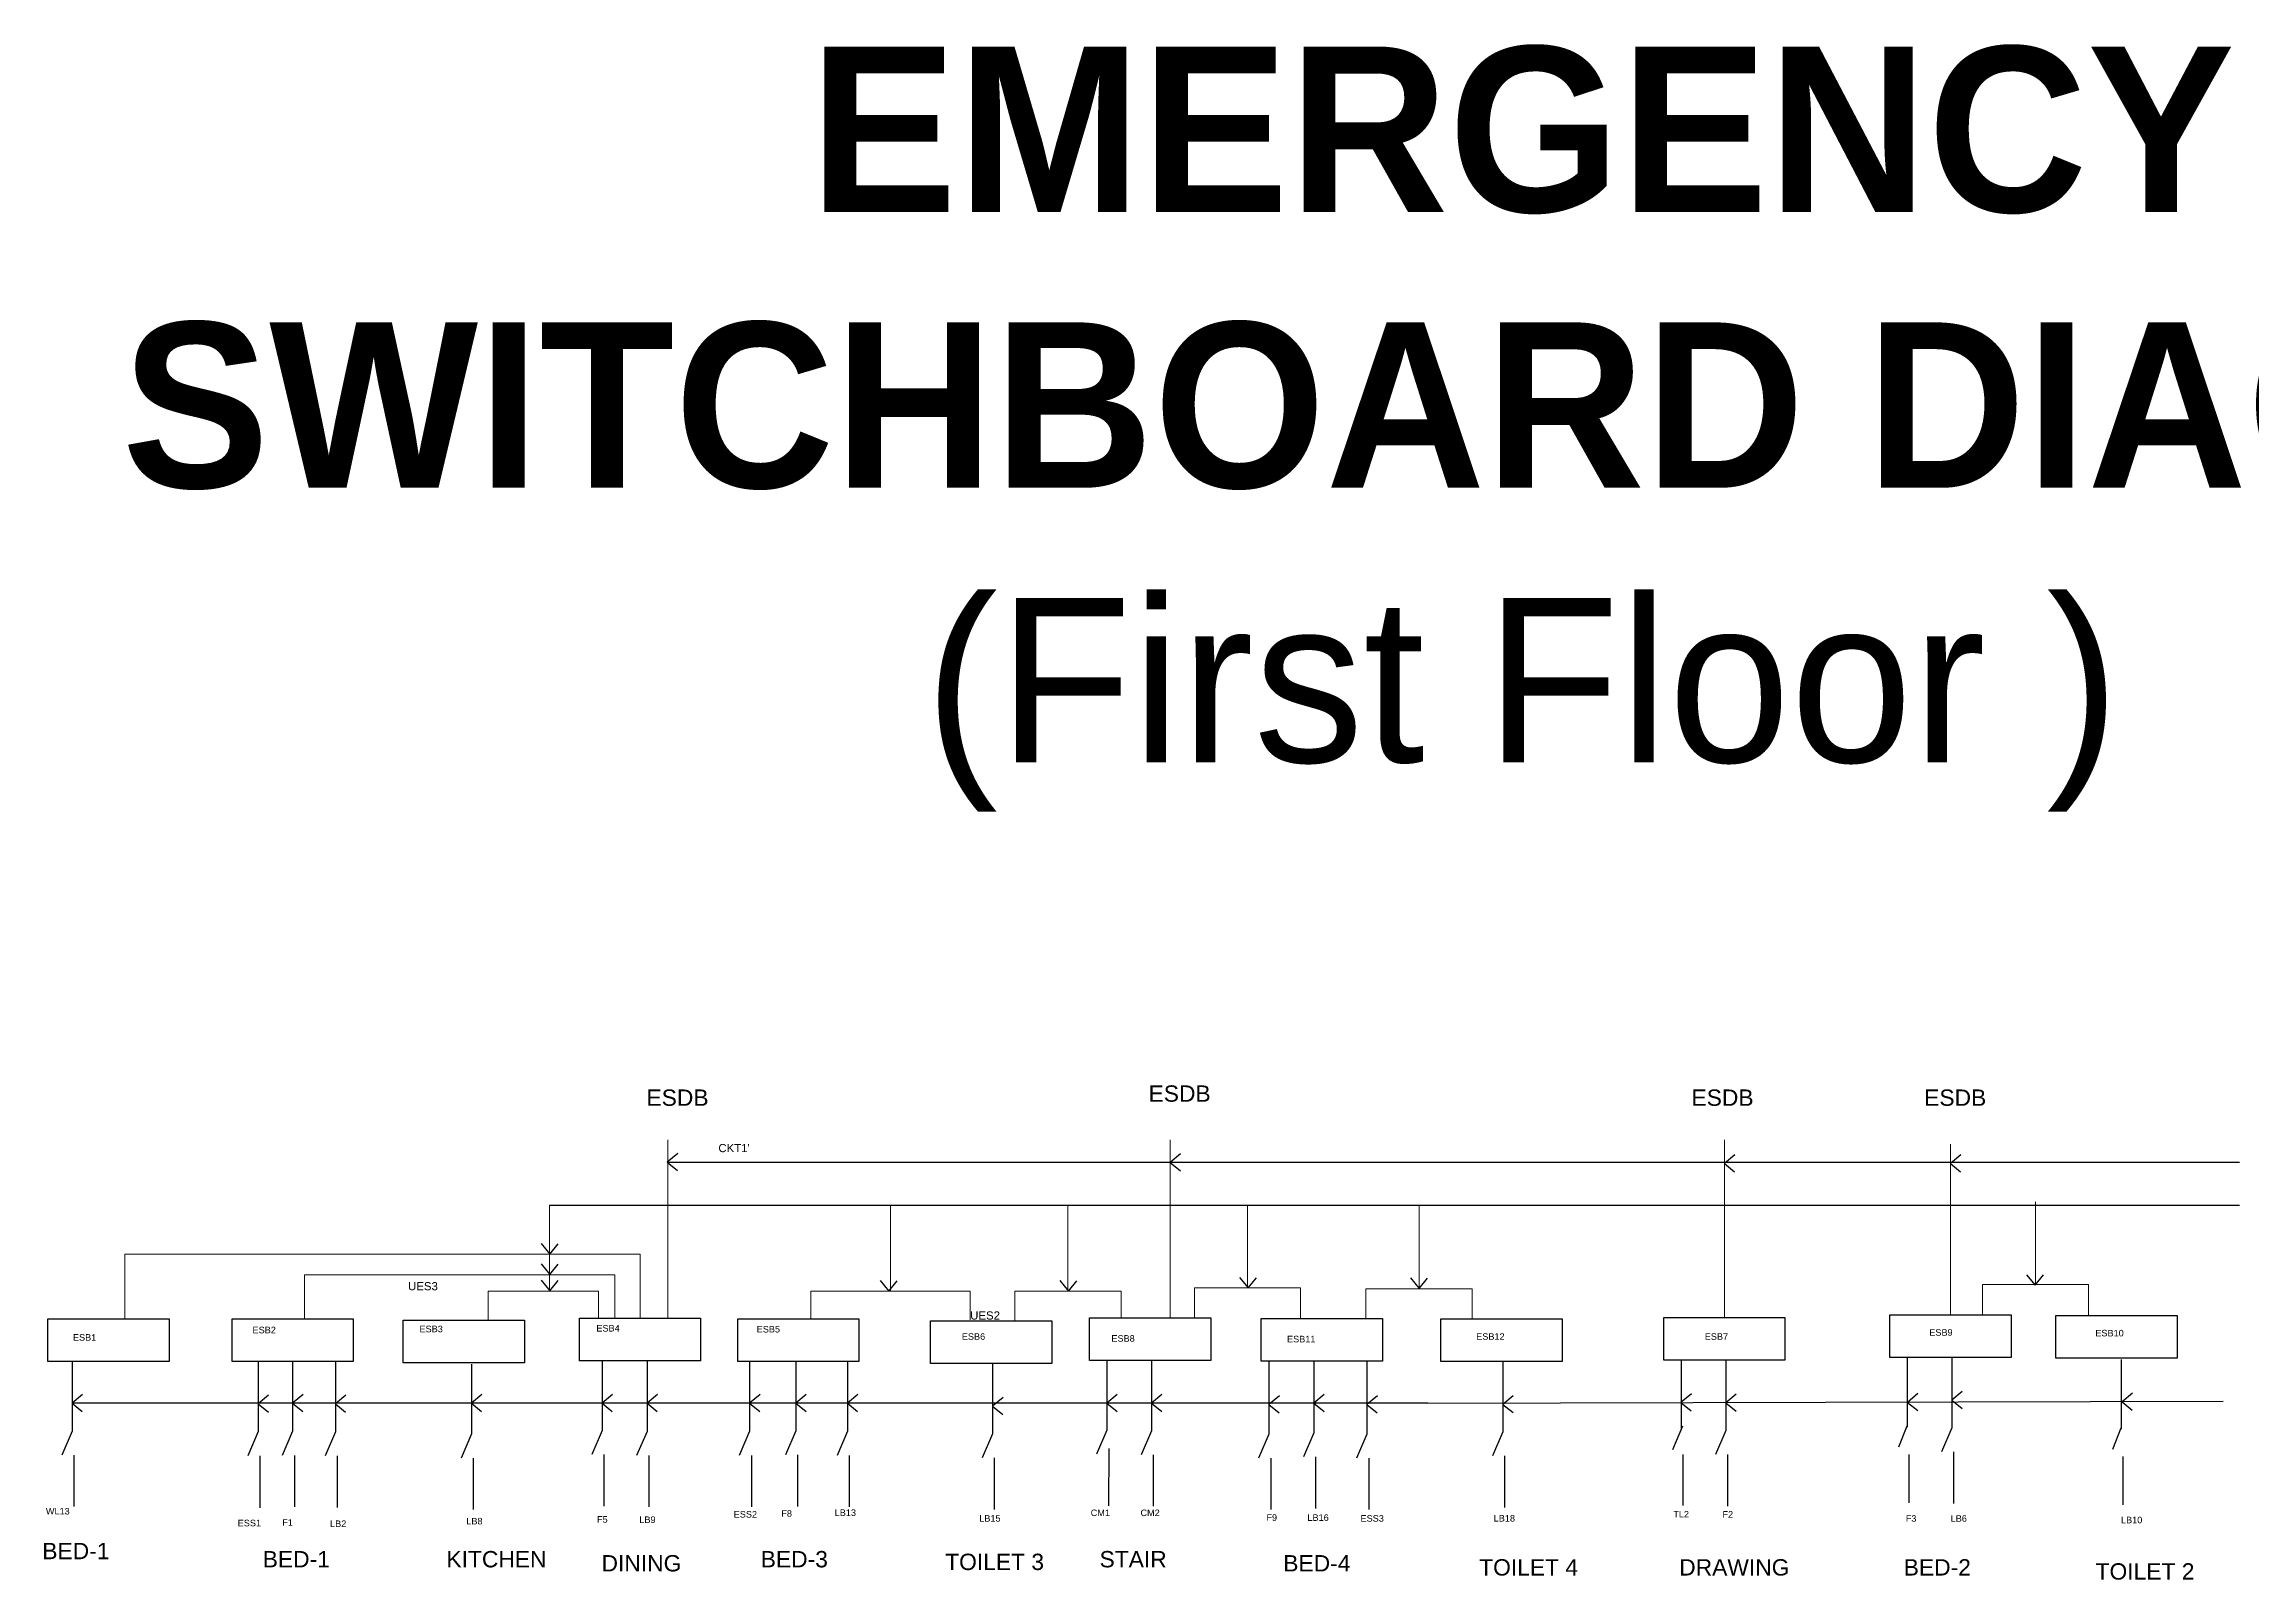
# Model space of a CAD drawing. Header units: inches. Extents: x -19236 to 2549, y 984 to 4513.
# Drawn here: x -18762.9 to -18492.5, y 3804.2 to 3992.2 of the extents above; entities that cross this region are included whole.
import ezdxf

# ---------------------------------------------------------------- set-up
doc = ezdxf.new("R2010")
doc.units = ezdxf.units.IN
doc.header["$LTSCALE"] = 20
doc.header["$MEASUREMENT"] = 0
doc.linetypes.add('HIDDEN', pattern=[0.375, 0.25, -0.125])
doc.layers.add('CONDUITT', color=7, linetype='HIDDEN', lineweight=9, true_color=0x17f90b)
doc.styles.get("Standard").update_dxf_attribs({"font": 'arial.ttf'})

msp = doc.modelspace()

# ---------------------------------------------------------------- linework, layer by layer
at = {"linetype": 'ByBlock'}
for p, q in [((-18685.29477, 3856.39643), (-18686.57277, 3855.33114)), ((-18623.70822, 3856.34085), (-18624.98622, 3855.27556)), ((-18555.82497, 3856.22827), (-18557.10297, 3855.16298)), ((-18528.13374, 3856.22827), (-18529.41174, 3855.16298)), ((-18686.57277, 3855.33114), (-18685.32106, 3854.32202)), ((-18686.50001, 3855.32088), (-18494.00001, 3855.32088)), ((-18624.98622, 3855.27556), (-18623.7345, 3854.26644)), ((-18557.10297, 3855.16298), (-18555.85126, 3854.15385)), ((-18529.41174, 3855.16298), (-18528.16003, 3854.15385)), ((-18701.00001, 3850.06399), (-18494.00001, 3850.06399)), ((-18702.02549, 3845.36614), (-18700.9602, 3844.08814)), ((-18700.9602, 3844.08814), (-18699.95107, 3845.33985)), ((-18702.02549, 3842.86614), (-18700.9602, 3841.58814)), ((-18700.9602, 3841.58814), (-18699.95107, 3842.83985)), ((-18702.02549, 3840.86614), (-18700.9602, 3839.58814)), ((-18700.9602, 3839.58814), (-18699.95107, 3840.83985)), ((-18660.50002, 3840.83174), (-18659.43473, 3839.55374)), ((-18659.43473, 3839.55374), (-18658.42561, 3840.80545)), ((-18638.50002, 3840.83174), (-18637.43473, 3839.55374)), ((-18637.43473, 3839.55374), (-18636.42561, 3840.80545)), ((-18616.50002, 3841.20664), (-18615.43473, 3839.92864)), ((-18615.43473, 3839.92864), (-18614.42561, 3841.18035)), ((-18595.55034, 3841.15352), (-18594.48505, 3839.87552)), ((-18594.48505, 3839.87552), (-18593.47593, 3841.12723)), ((-18520.0778, 3841.55966), (-18519.01251, 3840.28166)), ((-18519.01251, 3840.28166), (-18518.00339, 3841.53337)), ((-18759.48118, 3830.97335), (-18759.48118, 3822.41537)), ((-18736.68477, 3830.89636), (-18736.68477, 3822.33838)), ((-18732.46369, 3830.94134), (-18732.46369, 3822.38335)), ((-18727.23048, 3830.87279), (-18727.23048, 3822.31481)), ((-18710.57229, 3830.61978), (-18710.57229, 3822.06179)), ((-18694.56504, 3831.04817), (-18694.56504, 3822.49018)), ((-18689.05879, 3830.93238), (-18689.05879, 3822.3744)), ((-18676.49177, 3830.94318), (-18676.49177, 3822.3852)), ((-18670.82576, 3831.0075), (-18670.82576, 3822.44951)), ((-18664.51589, 3830.94318), (-18664.51589, 3822.3852)), ((-18646.73075, 3830.63458), (-18646.73075, 3822.0766)), ((-18632.73108, 3831.08859), (-18632.73108, 3822.5306)), ((-18627.26707, 3831.00949), (-18627.26707, 3822.4515)), ((-18612.87586, 3830.98166), (-18612.87586, 3822.04511)), ((-18607.37874, 3830.98166), (-18607.37874, 3822.19762)), ((-18600.87586, 3830.98166), (-18600.87586, 3822.04511)), ((-18584.23325, 3830.87279), (-18584.23325, 3822.3148)), ((-18562.38849, 3831.12605), (-18562.38849, 3822.56807)), ((-18556.92447, 3831.04695), (-18556.92447, 3822.48897)), ((-18534.69726, 3831.45189), (-18534.69726, 3822.8939)), ((-18529.23325, 3831.37279), (-18529.23325, 3822.8148)), ((-18508.49175, 3831.18672), (-18508.49175, 3822.62873)), ((-18758.20318, 3826.8777), (-18759.48118, 3825.8124)), ((-18735.40677, 3826.80071), (-18736.68477, 3825.73541)), ((-18731.18569, 3826.8777), (-18732.46369, 3825.8124)), ((-18725.95248, 3826.80915), (-18727.23048, 3825.74385)), ((-18709.29428, 3826.8777), (-18710.57229, 3825.8124)), ((-18693.28703, 3826.8777), (-18694.56503, 3825.8124)), ((-18687.78079, 3826.8777), (-18689.05879, 3825.8124)), ((-18675.21377, 3826.8777), (-18676.49177, 3825.8124)), ((-18669.54776, 3826.8777), (-18670.82576, 3825.8124)), ((-18663.23789, 3826.8777), (-18664.51589, 3825.8124)), ((-18645.45275, 3826.5028), (-18646.73075, 3825.4375)), ((-18631.45308, 3826.8777), (-18632.73108, 3825.8124)), ((-18625.98907, 3826.8777), (-18627.26707, 3825.8124)), ((-18611.59786, 3826.72519), (-18612.87586, 3825.6599)), ((-18606.10074, 3826.8777), (-18607.37874, 3825.8124)), ((-18599.59786, 3826.72519), (-18600.87586, 3825.6599)), ((-18582.95525, 3826.741), (-18584.23325, 3825.6757)), ((-18561.14309, 3826.9537), (-18562.42109, 3825.88841)), ((-18555.64647, 3826.91516), (-18556.92447, 3825.84987)), ((-18533.38328, 3826.98972), (-18534.66128, 3825.92442)), ((-18527.95525, 3827.241), (-18529.23325, 3826.1757)), ((-18507.11063, 3827.04018), (-18508.38863, 3825.97489)), ((-18593.44023, 3825.8124), (-18759.48118, 3825.8124)), ((-18759.48118, 3825.8124), (-18758.22947, 3824.80328)), ((-18736.68477, 3825.73541), (-18735.43306, 3824.72629)), ((-18732.46369, 3825.8124), (-18731.21197, 3824.80328)), ((-18727.23048, 3825.74385), (-18725.97876, 3824.73473)), ((-18710.57229, 3825.8124), (-18709.32057, 3824.80328)), ((-18694.56503, 3825.8124), (-18693.31332, 3824.80328)), ((-18689.05879, 3825.8124), (-18687.80708, 3824.80328)), ((-18676.49177, 3825.8124), (-18675.24006, 3824.80328)), ((-18670.82576, 3825.8124), (-18669.57405, 3824.80328)), ((-18664.51589, 3825.8124), (-18663.26418, 3824.80328)), ((-18646.73075, 3825.4375), (-18645.47903, 3824.42838)), ((-18632.73108, 3825.8124), (-18631.47937, 3824.80328)), ((-18627.26707, 3825.8124), (-18626.01535, 3824.80328)), ((-18612.87586, 3825.6599), (-18611.62415, 3824.65077)), ((-18607.37874, 3825.8124), (-18606.12702, 3824.80328)), ((-18600.87586, 3825.6599), (-18599.62415, 3824.65077)), ((-18593.44023, 3825.8124), (-18496.00001, 3826.05374)), ((-18584.23325, 3825.6757), (-18582.98154, 3824.66658)), ((-18562.42109, 3825.88841), (-18561.16938, 3824.87928)), ((-18556.92447, 3825.84987), (-18555.67276, 3824.84075)), ((-18534.66128, 3825.92442), (-18533.40957, 3824.9153)), ((-18529.23325, 3826.1757), (-18527.98154, 3825.16658)), ((-18508.38863, 3825.97489), (-18507.13692, 3824.96576)), ((-18759.48118, 3822.41537), (-18760.75071, 3819.45697)), ((-18736.68477, 3822.33838), (-18737.9543, 3819.37998)), ((-18732.46369, 3822.38335), (-18733.73321, 3819.42496)), ((-18727.23048, 3822.31481), (-18728.50001, 3819.35641)), ((-18710.57229, 3822.06179), (-18711.84181, 3819.1034)), ((-18694.56504, 3822.49018), (-18695.83456, 3819.53178)), ((-18689.05879, 3822.3744), (-18690.32832, 3819.416)), ((-18676.49177, 3822.3852), (-18677.7613, 3819.4268)), ((-18670.82576, 3822.44951), (-18672.09529, 3819.49111)), ((-18664.51589, 3822.3852), (-18665.78542, 3819.4268)), ((-18646.73075, 3822.0766), (-18648.00028, 3819.1182)), ((-18632.73108, 3822.5306), (-18634.00061, 3819.5722)), ((-18627.26707, 3822.4515), (-18628.5366, 3819.4931)), ((-18612.87586, 3822.04511), (-18614.14539, 3819.08672)), ((-18607.37874, 3822.19762), (-18608.64827, 3819.23923)), ((-18600.87586, 3822.04511), (-18602.14539, 3819.08672)), ((-18584.23325, 3822.3148), (-18585.50278, 3819.35641)), ((-18563.42772, 3820.14634), (-18562.17713, 3823.05374)), ((-18556.92447, 3822.48897), (-18558.194, 3819.53057)), ((-18535.73649, 3820.47217), (-18534.69726, 3823.05374)), ((-18529.23325, 3822.8148), (-18530.50278, 3819.85641)), ((-18509.53098, 3820.207), (-18508.49175, 3822.78857)), ((-18759.26982, 3819.45697), (-18759.26982, 3815.72682)), ((-18736.47341, 3819.37998), (-18736.47341, 3815.64983)), ((-18732.25233, 3819.42496), (-18732.25233, 3815.69481)), ((-18727.01912, 3819.35641), (-18727.01912, 3815.62626)), ((-18710.36093, 3819.1034), (-18710.36093, 3815.37325)), ((-18694.35368, 3819.53178), (-18694.35368, 3815.80163)), ((-18688.84743, 3819.416), (-18688.84743, 3815.68585)), ((-18676.28041, 3819.4268), (-18676.28041, 3815.69665)), ((-18670.6144, 3819.49111), (-18670.6144, 3815.76096)), ((-18664.30453, 3819.4268), (-18664.30453, 3815.69665)), ((-18646.51939, 3819.1182), (-18646.51939, 3815.38805)), ((-18632.50001, 3820.28161), (-18632.51972, 3813.26954)), ((-18627.05571, 3819.4931), (-18627.05571, 3815.76295)), ((-18612.6645, 3819.08672), (-18612.6645, 3815.35657)), ((-18607.16738, 3819.23923), (-18607.16738, 3815.50908)), ((-18600.6645, 3819.08672), (-18600.6645, 3815.35657)), ((-18584.02189, 3819.35641), (-18584.02189, 3815.62626)), ((-18562.17713, 3819.55374), (-18562.17713, 3813.30701)), ((-18556.71311, 3819.53057), (-18556.71311, 3815.80042)), ((-18534.4859, 3819.55374), (-18534.4859, 3813.63284)), ((-18529.02189, 3819.85641), (-18529.02189, 3816.12626)), ((-18508.28039, 3819.28857), (-18508.28039, 3813.36767)), ((-18759.26982, 3815.72682), (-18759.26982, 3813.1543)), ((-18736.47341, 3816.05374), (-18736.47344, 3813.00033)), ((-18732.25233, 3815.69481), (-18732.25233, 3813.12229)), ((-18727.01912, 3815.62626), (-18727.01912, 3813.05375)), ((-18694.35368, 3815.80163), (-18694.35368, 3813.22912)), ((-18688.84743, 3815.68585), (-18688.84743, 3813.11333)), ((-18676.28041, 3815.69665), (-18676.28041, 3813.12413)), ((-18670.6144, 3815.76096), (-18670.6144, 3813.18845)), ((-18664.30453, 3815.69665), (-18664.30453, 3813.12413)), ((-18627.05571, 3815.76295), (-18627.05571, 3813.19044)), ((-18607.16738, 3815.50908), (-18607.16738, 3812.93656)), ((-18584.02189, 3815.62626), (-18584.02189, 3813.05374)), ((-18556.71311, 3815.80042), (-18556.71311, 3813.22791)), ((-18529.02189, 3816.12626), (-18529.02189, 3813.55374)), ((-18710.36093, 3815.37325), (-18710.36093, 3812.80073)), ((-18646.51939, 3815.38805), (-18646.51939, 3812.81554)), ((-18612.6645, 3815.35657), (-18612.6645, 3812.78405)), ((-18600.6645, 3815.35657), (-18600.6645, 3812.78405))]:
    msp.add_line(p, q, dxfattribs=at)
for points in [[(-18762.44764, 3836.13172), (-18747.59536, 3836.13172), (-18747.59536, 3830.91188), (-18762.44764, 3830.91188)], [(-18739.88983, 3836.16118), (-18725.03755, 3836.16118), (-18725.03755, 3830.94134), (-18739.88983, 3830.94134)], [(-18718.92433, 3835.99648), (-18704.07205, 3835.99648), (-18704.07205, 3830.77665), (-18718.92433, 3830.77665)], [(-18697.34418, 3836.23094), (-18682.49191, 3836.23094), (-18682.49191, 3831.01111), (-18697.34418, 3831.01111)], [(-18677.95446, 3836.15865), (-18663.10218, 3836.15865), (-18663.10218, 3830.93881), (-18677.95446, 3830.93881)], [(-18654.33536, 3835.91205), (-18639.48308, 3835.91205), (-18639.48308, 3830.69221), (-18654.33536, 3830.69221)], [(-18634.87168, 3836.28695), (-18620.0194, 3836.28695), (-18620.0194, 3831.06712), (-18634.87168, 3831.06712)], [(-18613.8237, 3836.20149), (-18598.97142, 3836.20149), (-18598.97142, 3830.98166), (-18613.8237, 3830.98166)], [(-18591.83787, 3836.15025), (-18576.98559, 3836.15025), (-18576.98559, 3830.93042), (-18591.83787, 3830.93042)], [(-18564.52909, 3836.32442), (-18549.67681, 3836.32442), (-18549.67681, 3831.10458), (-18564.52909, 3831.10458)], [(-18536.83787, 3836.65025), (-18521.98559, 3836.65025), (-18521.98559, 3831.43042), (-18536.83787, 3831.43042)], [(-18516.50002, 3836.57115), (-18501.64774, 3836.57115), (-18501.64774, 3831.35132), (-18516.50002, 3831.35132)]]:
    msp.add_lwpolyline(points, close=True, dxfattribs=at)
at = {"layer": 'CONDUITT', "color": 7, "linetype": 'ByBlock'}
for p, q in [((-18686.50001, 3836.23094), (-18686.50001, 3858.05374)), ((-18625, 3836.28694), (-18625, 3858.05374)), ((-18557.10296, 3836.32442), (-18557.10296, 3858.05374)), ((-18529.41174, 3836.65025), (-18529.41174, 3857.55374)), ((-18701.00001, 3850.06399), (-18701.00001, 3844.05374)), ((-18659.23761, 3839.55374), (-18659.23761, 3850.06399)), ((-18637.50001, 3839.55374), (-18637.50001, 3850.06399)), ((-18615.50002, 3839.92864), (-18615.50002, 3850.06399)), ((-18594.50001, 3839.84318), (-18594.50001, 3849.97853)), ((-18519.00001, 3840.34318), (-18519.00001, 3850.47853)), ((-18689.91804, 3844.05374), (-18753.00001, 3844.05374)), ((-18753.00001, 3844.05374), (-18753.00001, 3836.13172)), ((-18701.00001, 3844.05374), (-18701.00001, 3841.55374)), ((-18689.91804, 3836.23094), (-18689.91804, 3844.05374)), ((-18693.00001, 3841.55374), (-18731.00001, 3841.55374)), ((-18731.00001, 3841.55374), (-18731.00001, 3836.16118)), ((-18701.00001, 3841.55374), (-18701.00001, 3839.55374)), ((-18693.00001, 3836.23094), (-18693.00001, 3841.55374)), ((-18609.00002, 3839.92864), (-18622.00002, 3839.92864)), ((-18622.00002, 3839.92864), (-18622.00002, 3836.28695)), ((-18609.00002, 3836.20149), (-18609.00002, 3839.92864)), ((-18588.00002, 3839.84319), (-18601.00002, 3839.84319)), ((-18601.00002, 3839.84319), (-18601.00002, 3836.20149)), ((-18588.00002, 3836.15025), (-18588.00002, 3839.84319)), ((-18512.50002, 3840.34319), (-18525.50002, 3840.34319)), ((-18525.50002, 3840.34319), (-18525.50002, 3836.70149)), ((-18512.50002, 3836.65025), (-18512.50002, 3840.34319)), ((-18695.00001, 3839.55374), (-18708.50001, 3839.55374)), ((-18708.50001, 3839.55374), (-18708.50001, 3835.99648)), ((-18695.00001, 3836.23094), (-18695.00001, 3839.55374)), ((-18649.4752, 3839.55374), (-18669.00001, 3839.55374)), ((-18669.00001, 3839.55374), (-18669.00001, 3836.15865)), ((-18649.4752, 3836.02513), (-18649.4752, 3839.55374)), ((-18631.00001, 3839.55374), (-18644.00001, 3839.55374)), ((-18644.00001, 3839.55374), (-18644.00001, 3835.91205)), ((-18631.00001, 3836.28695), (-18631.00001, 3839.55374))]:
    msp.add_line(p, q, dxfattribs=at)

# ---------------------------------------------------------------- texts
at = {"linetype": 'Continuous', "lineweight": 13, "insert": (-18581.86543, 3991.94264), "char_height": 25.1265749, "width": 640.8678, "attachment_point": 2}
msp.add_mtext('{\\fAgency FB|b1|i0|c0|p34;\\H0.8061x;\\C43;\\c3649492;EMERGENCY\\PSWITCHBOARD DIAGRAM\\fAgency FB|b0|i0|c0|p34;\\H2.978x;\\C256;\\P\\H0.3333x;(First Floor )}', dxfattribs=at)
at = {"linetype": 'ByBlock', "attachment_point": 1}
for s, insert, char_height, width in [('{\\C5;ESDB}', (-18689.12683, 3864.23892), 2, 33.5188997), ('{\\C5;ESDB}', (-18627.62683, 3864.73892), 2, 33.5188997), ('{\\C5;ESDB}', (-18561.12683, 3864.23892), 2, 33.5188997), ('{\\C5;ESDB}', (-18532.62683, 3864.23892), 2, 33.5188997), ("CKT1'", (-18680.31719, 3857.56317), 1, 10.4654574), ('UES3', (-18718.32812, 3840.6479), 1, 6.8299319), ('ESB2', (-18737.37574, 3835.18476), 0.8, 9.0503092), ('ESB3', (-18716.92835, 3835.31025), 0.8, 10.0442896), ('ESB4', (-18695.26189, 3835.39565), 0.8, 8.0890755), ('ESB5', (-18675.62545, 3835.27816), 0.8, 8.9989117), ('UES2', (-18649.4752, 3837.05924), 1, 6.9588264), ('ESB1', (-18759.377, 3834.27524), 0.8, 9.2119214), ('ESB8', (-18632.17927, 3834.15124), 0.8, 10.928027), ('ESB11', (-18610.66767, 3834.07228), 0.8, 6.8435323), ('WL13', (-18762.69006, 3812.99287), 0.8, 7.5957951), ('LB13', (-18666.07238, 3812.81554), 0.8, 4.5748662), ('CM1', (-18634.71331, 3812.79494), 0.8, 6.0975225), ('CM2', (-18628.61578, 3812.79494), 0.8, 6.9685969), ('ESS1', (-18739.19346, 3811.54295), 0.8, 6.787732), ('F1', (-18733.73945, 3811.61561), 0.8, 5.2524113), ('LB2', (-18727.88226, 3811.45748), 0.8, 5.2524113), ('LB8', (-18711.19448, 3811.77704), 0.8, 5.7372497), ('F5', (-18695.18506, 3811.98682), 0.8, 7.5879823), ('LB9', (-18690.0005, 3811.94961), 0.8, 5.8699488), ('ESS2', (-18678.4396, 3812.61467), 0.8, 4.8765057), ('F8', (-18672.6079, 3812.7151), 0.8, 4.7256856), ('LB15', (-18648.36596, 3812.11408), 0.8, 4.5748662), ('F9', (-18613.19142, 3812.21729), 0.8, 14.9211435), ('LB16', (-18608.17008, 3812.21137), 0.8, 14.9211435), ('ESS3', (-18601.6672, 3812.11167), 0.8, 14.9211435), ('LB18', (-18585.35445, 3812.12638), 0.8, 14.9211435), ('TL2', (-18563.35445, 3812.62638), 0.8, 14.9211435), ('F2', (-18557.33291, 3812.60383), 0.8, 14.9211435), ('F3', (-18534.88225, 3812.10396), 0.8, 14.9211435), ('LB6', (-18529.38225, 3812.10396), 0.8, 14.9211435), ('LB10', (-18508.51458, 3811.91789), 0.8, 14.9211435), ('{\\C6;BED-1}', (-18763.13079, 3808.71781), 2, 14.868811), ('{\\C6;BED-1}', (-18736.13079, 3807.71781), 2, 14.868811), ('{\\C6;KITCHEN}', (-18713.63079, 3807.71781), 2, 14.868811), ('{\\C6;BED-3}', (-18675.13079, 3807.71781), 2, 14.868811), ('{\\C6;TOILET 3}', (-18652.5399, 3807.3897), 2, 14.868811), ('{\\C6;STAIR}', (-18633.63079, 3807.71781), 2, 14.868811), ('{\\C6;DINING}', (-18694.63079, 3807.21781), 2, 14.868811), ('{\\C6;BED-4}', (-18611.13079, 3807.21781), 2, 14.868811), ('{\\C6;TOILET 4}', (-18587.13079, 3806.71781), 2, 14.868811), ('{\\C6;DRAWING}', (-18562.63079, 3806.71781), 2, 14.868811), ('{\\C6;BED-2}', (-18535.13079, 3806.71781), 2, 14.868811), ('{\\C6;TOILET 2}', (-18511.63079, 3806.21781), 2, 14.868811)]:
    msp.add_mtext(s, dxfattribs=dict(at, insert=insert, char_height=char_height, width=width))
at = {"layer": 'CONDUITT', "color": 1, "linetype": 'ByBlock', "char_height": 0.8, "width": 2.8609277, "attachment_point": 1}
for s, insert in [('{\\C7;ESB9}', (-18532.00001, 3834.88103)), ('{\\C7;ESB10}', (-18511.66217, 3834.80193)), ('{\\C7;ESB6}', (-18650.50001, 3834.38103)), ('{\\C7;ESB12}', (-18587.50001, 3834.38103)), ('{\\C7;ESB7}', (-18559.50001, 3834.38103))]:
    msp.add_mtext(s, dxfattribs=dict(at, insert=insert))

doc.saveas('drawing.dxf')
